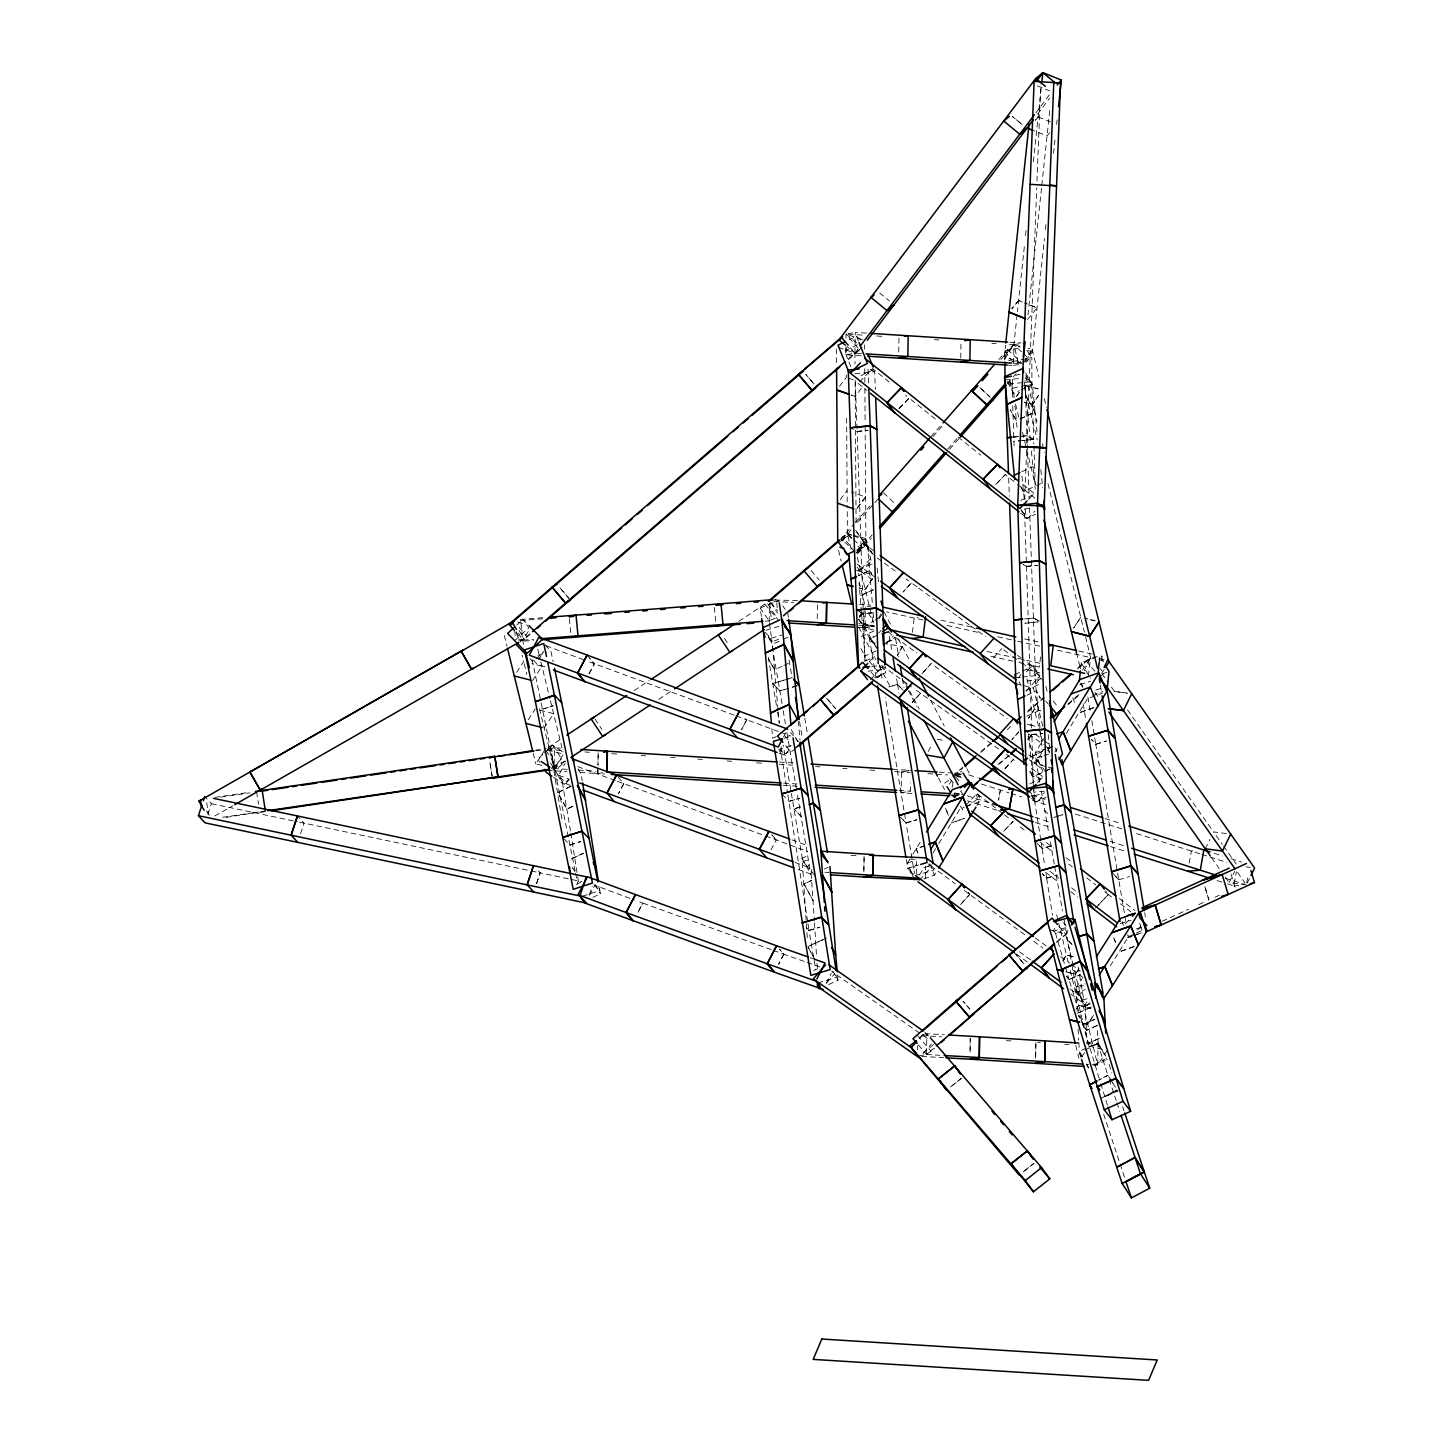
<?xml version="1.0" encoding="UTF-8"?>
<svg xmlns="http://www.w3.org/2000/svg" width="1453" height="1453" viewBox="0 0 1453 1453"><rect width="100%" height="100%" fill="white"/><g stroke="black" fill="none" stroke-linecap="round" stroke-linejoin="round"><path stroke-width="0.75" stroke-dasharray="5 3.75" d="M917.333 1049.938L917.388 1045.797M919.131 1055.841L926.596 1054.515L926.814 1033.755L944.377 1034.772M970.204 1038.423L970.059 1052.953L970.295 1038.423M1035.844 1042.455L1035.608 1059.055L1035.935 1042.473L1040.348 1042.764M580.183 772.451L597.819 773.595L597.928 767.366L597.819 773.595L604.611 774.013M769.218 621.775L769.527 603.104M817.24 618.597L817.476 604.067M861.175 355.803L845.737 354.823L845.864 346.522M846.009 338.222L846.064 334.081L859.577 349.937L848.007 359.944M866.297 333.118L855.272 332.41L854.945 353.17L846.699 360.308M858.505 627.424L865.044 627.841L865.316 611.241M898.735 351.953L898.971 337.423M912.121 793.465L901.114 792.775L901.441 772.033L908.797 770.708L901.423 772.033L910.232 772.578M901.114 792.775L910.341 791.122L910.45 782.822M916.28 874.052L916.48 861.593M925.434 878.611L925.634 866.17M960.742 357.947L960.996 341.346M1006.965 365.03L1013.576 365.448L1013.903 344.706L1017.191 313.757M567.306 769.382L554.083 768.528L554.428 747.786L563.255 748.349M811.264 873.598L811.337 869.439M1087.026 1043.581L1098.05 1044.307L1097.669 1065.049L1094 1065.721L1105.352 1060.581M1036.97 181.08L1040.729 84.801M1024.71 499.723L1026.69 447.851M1026.871 443.31L1036.715 187.837M1080.542 668.961L1081.159 662.786L1095.707 657.482M1099.231 662.132L1099.848 655.957L1103.281 661.787M1024.329 246.774L1017.427 311.541M1025.527 235.586L1026.236 228.866M1033.392 161.719L1041.202 88.161M1027.997 315.029L1041.583 187.437M1041.819 185.203L1049.883 109.375M1025.509 360.435L1032.338 352.153L1044.453 238.528M1045.415 229.574L1046.124 222.854M1053.516 153.455L1054.932 140.033M1056.603 124.359L1057.076 119.927M1023.021 353.206L1029.105 358.873L1022.803 363.777L1004.332 356.33L1005.512 345.269M873.453 629.912L862.846 627.533L865.37 607.082L859.014 581.218M912.411 632.364L914.173 618.052L917.969 617.598M1040.584 656.883L1039.331 667.109L1017.318 662.168M1088.37 675.972L1090.622 657.591L1084.901 634.18M1101.556 660.334L1102.064 656.229L1097.814 655.285M1189.19 863.155L1191.333 851.058L1195.492 850.713M1227.549 883.914L1233.833 885.912L1236.321 871.8M1246.71 882.843L1247.782 876.795M952.133 787.417L953.204 781.369M207.852 814.334L211.357 803.691L204.728 796.516M300.571 833.786L304.077 823.143L297.447 815.968M536.593 883.497L540.116 872.835L537.465 869.966M536.593 883.497L540.135 872.853L581.908 881.68M589.373 894.648L592.188 886.13M1084.21 670.723L1090.622 657.573L1054.551 649.509M1205.282 848.806L1209.859 839.398M1246.347 884.895L1229.147 882.643L1234.65 871.364M1247.255 883.006L1249.998 877.358M783.803 954.185L778.681 964.211L783.875 954.24L779.498 949.154L783.803 954.185L804.889 961.668M826.158 983.445L831.279 973.419M589.101 673.72L594.35 663.749L587.066 655.23M778.19 731.404L746.715 719.78L741.484 729.751L746.715 719.78L743.809 716.365M623.755 783.639L618.506 793.629L623.791 783.676L616.453 775.121M783.476 737.071L787.671 729.097M779.208 753.235L785.51 755.56L790.759 745.589M770.944 849.896L776.193 839.925L771.815 834.803L776.211 839.925M814.97 875.632L807.65 867.096L809.757 863.118M538.718 659.735L542.95 651.761M589.083 673.72L594.368 663.749L589.954 658.627M570.284 785.365L566.089 783.803L558.751 775.248L565.072 763.297M566.089 783.803L568.214 779.825M589.537 895.248L594.822 885.295L634.507 900.025M859.522 617.816L862.446 612.439M879.119 617.234L881.063 613.656M902.295 646.549L897.427 655.503L902.295 646.549L884.641 643.552M928.231 751.419L932.118 744.263M949.427 784.257L951.37 780.679M976.997 805.416L979.122 801.856L976.035 794.246M1126.838 939.346L1108.693 968.425M914.482 880.118L907.562 862.973L911.866 855.908M912.938 854.128L920.766 841.323M919.549 874.942L923.854 867.859L932.354 864.807L923.854 867.859M923.763 878.974L934.388 875.16L937.603 869.857M1055.041 751.982L1057.312 748.277M1066.375 733.402L1087.534 698.584L1102.409 693.263M1042.945 771.797L1035.263 752.763L1043.962 738.524M933.062 852.875L937.657 845.392M938.82 843.521L959.979 808.74L964.247 807.196M1073.331 965.773L1065.612 934.025L1067.937 930.41M1062.942 960.451L1066.466 955.021L1058.728 923.273M528.256 719.798L535.285 708.973M544.185 728.08L553.575 713.641L537.319 709.5M541.933 765.422L535.83 763.86L545.22 749.439L550.832 747.95L554.065 768.528M550.633 763.334L554.083 768.546L563.492 754.089L545.22 749.439M859.504 616.108L861.847 612.494M878.956 618.96L883.642 611.749M1080.741 617.18L1073.694 628.005L1080.741 617.18M1082.431 670.214L1090.64 657.573L1077.763 667.944M1053.116 768.419L1034.845 763.751L1044.217 749.294M1101.883 673.084L1104.226 669.47M519.175 640.973L522.59 640.174L529.673 629.349M516.614 672.358L523.643 661.533L522.081 655.14M532.561 680.622L541.933 666.201L531.78 663.603M842.686 541.006L851.712 528.874M853.474 535.34L865.661 538.445L856.289 552.885L860.902 549.652L856.852 544.893M1004.495 359.127L1013.885 344.706L1023.112 343.035M1023.947 361.979L1032.175 349.356L1028.106 348.32M1018.662 678.042L1021.005 674.428M1042.745 726.209L1033.41 688.086L1040.457 677.28M1062.96 960.487L1066.484 955.075L1074.602 957.109L1066.484 955.075L1068.082 961.632M1076.455 1008.927L1078.798 1005.331L1070.225 970.35M1081.813 1056.803L1086.499 1049.611M1107.113 1050.628L1097.723 1064.995L1086.626 1064.322M1090.495 1003.769L1084.101 1006.003L1076.546 986.878L1082.303 978.396M1084.101 1006.003L1088.715 999.21M1035.789 112.953L1050.446 93.446M1037.515 114.224L1049.52 98.259M839.489 386.371L846.354 377.38L846.318 373.04M856.089 522.608L855.254 396.433L862.119 387.424M840.252 499.56L847.099 490.569M865.607 497.017L856.017 509.622L865.607 497.017L851.222 492.004M841.905 541.006L847.39 533.796L847.208 505.698M857.651 551.068L865.879 540.262L865.134 424.585M1038.15 116.948L1035.426 120.272L1038.15 116.948L1050.465 121.889M1049.793 132.641L1047.068 135.964L1032.702 130.189M1027.525 319.533L1037.079 307.909L1024.765 302.969L1037.079 307.909M1004.332 356.33L1013.885 344.724L1019.988 346.268M854.764 551.468L841.051 538.718L854.055 523.97M855.49 522.335L869.929 505.953M931.064 436.536L941.544 424.621M998.901 359.454L1007.565 349.61L1013.867 344.706L1020.042 347.194M857.488 522.335L873.362 504.318M874.797 502.665L877.685 499.396M932.88 436.717L943.36 424.803M1000.899 359.454L1013.867 344.706L1021.495 351.789M857.724 551.25L872.163 534.867M947.792 448.995L958.272 437.081M857.869 551.65L871.273 538.137M949.608 449.177L958.599 438.969M1007.474 383.465L1016.137 373.621M1026.236 362.142L1029.105 358.873M826.63 982.864L834.821 973.601M919.458 1038.314L923.563 1033.682M923.254 1053.153L931.446 1043.89M1005.04 768.655L1013.322 759.447L1016.918 762.099M869.185 661.878L874.724 655.757M870.274 679.913L882.734 666.146L911.485 686.851M993.561 657.682L1001.88 648.51M1026.399 671.885L1031.939 665.765L1022.894 659.208M1026 691.337L1039.839 676.045L1031.939 665.765M1045.688 771.652L1037.787 761.372L1041.946 756.777M1047.486 750.656L1051.645 746.061M857.361 554.102L865.697 544.948L874.706 551.522M872.309 579.729L859.704 570.502L872.218 556.771M878.538 633.236L881.317 630.184M886.439 643.534L893.395 635.905M912.72 874.997L910.123 871.6L918.459 862.446M919.313 880.264L931.827 866.533L955.293 883.824M1004.986 768.601L1013.34 759.465M1037.424 782.895L1043 776.792L1030.468 767.584M1031.612 798.405L1036.97 802.347L1043.944 794.737M1089.659 1002.788L1086.88 1005.839L1078.98 995.541L1084.556 989.439M1098.377 905.019L1108.33 894.521L1105.642 890.998M1125.294 923.817L1129.562 919.331M1137.663 929.938L1140.514 926.941M1095.526 908.016L1108.348 894.539L1113.543 898.517M954.458 797.897L961.595 790.432M965.519 805.616L976.943 793.665L1002.77 813.517M899.098 408.547L909.124 398.104L905.655 395.307M1005.258 474.622L995.214 485.048L1005.258 474.604L1015.756 482.941M1028.488 499.432L1034.227 493.457L1020.224 482.36M1020.678 513.127L1027.671 518.667L1034.845 511.202M859.577 381.939L872.545 368.572L889.962 382.629M899.044 408.511L909.142 398.104M542.714 754.507L537.737 759.138L539.953 762.534M544.385 752.963L552.685 745.262L563.201 752.2M551.631 768.074L561.603 758.829L565.108 761.136M551.74 768.401L555.228 770.726L565.199 761.463M553.647 777.337L564.145 784.293L569.122 779.662M516.814 625.026L522.971 619.45L525.986 622.502M514.925 640.392L528.783 627.823L522.971 619.45M535.994 658.863L543.694 651.888M918.423 1044.961L926.578 1054.442L933.171 1048.685M926.578 1054.442L934.406 1048.394M877.485 677.861L880.881 674.9L867.332 659.063L864.263 661.224M518.576 639.12L522.626 640.155L530.872 633.054M523.679 644.424L522.626 640.155L530.545 634.089M840.615 539.626L847.39 533.778L851.44 534.831M857.506 552.576L860.902 549.652M962.903 767.13L949.681 778.554L953.731 783.312M981.084 751.437L991 742.883M1027.925 710.989L1043.054 697.93M954.312 775.321L962.576 768.183M980.757 752.472L992.326 742.483M1007.365 729.497L1010.725 726.609M1027.525 712.097L1044.326 697.585M1077.418 668.998L1090.64 657.573M997.902 764.46L1010.779 754.071M1027.997 738.469L1033.029 734.11M1068.118 703.815L1079.688 693.808M999.21 764.078L1009.127 755.506M1027.58 739.577L1034.3 733.765M1067.792 704.85L1081.014 693.426M1056.912 941.399L1068.645 931.827M1056.422 942.561L1068.482 932.208M862.047 347.303L854.963 353.152L855.036 363.958M919.586 1038.06L926.088 1032.847L928.413 1036.043M922.873 1053.189L934.243 1044.053M841.051 538.718L847.39 533.796L851.494 535.231M838.617 542.496L852.184 532.833M856.58 550.215L865.062 544.167L871.854 553.157M857.96 550.85L866.46 544.802L874.742 556.844M858.959 570.648L872.526 560.985M795.663 748.64L791.013 751.891L784.275 743.954M859.577 349.937L854.963 353.152L845.737 354.823M880.881 674.9L876.268 678.133L869.493 670.214M944.686 783.076L951.515 778.299M953.222 777.101L961.777 771.143M1099.521 676.68L1104.153 673.447L1100.103 668.689M966.1 807.123L979.758 797.57L977.451 793.937M515.851 632.237L522.608 640.192L524.152 639.12L518.957 630.093M634.18 690.575L649.146 680.676M738.869 621.303L766.912 602.741L777.264 618.397M658.772 699.311L672.666 690.139M548.199 747.46L561.276 738.796M539.426 708.664L554.12 768.528L565.29 761.136M554.083 768.546L556.753 766.803L546.401 751.147M859.359 616.417L866.424 612.004M858.723 619.069L864.372 626.788L873.199 621.266M874.96 620.159L880.264 616.853M858.65 619.323L870.274 639.284L877.34 634.852M885.876 643.025L894.703 637.504M524.152 639.12L520.228 641.372L533.487 640.41M214.772 815.95L232.807 805.834M1104.28 1096.579L1117.085 1089.786L1112.471 1082.558M1080.832 1057.257L1079.488 1053.007L1083.157 1051.1M1084.991 1050.138L1097.814 1043.417L1105.933 1056.186M1094.254 1064.722L1105.243 1058.965M1100.611 1098.522L1117.121 1089.895M849.097 339.784L856.471 336.188L862.991 342.036M857.452 344.742L844.538 351.045L851.295 367.827M861.048 375.619L873.961 369.298M561.857 818.838L553.212 766.839L564.363 761.445M570.448 830.916L562.529 783.294L568.105 780.588M570.702 786.345L557.698 792.648L566.979 809.067L574.425 805.489L566.997 809.085L557.698 792.648L574.444 784.547M576.187 884.423L581.763 881.753M592.915 897.336L600.361 893.758L599.017 885.149M1015.029 674.519L1020.624 671.922M1022.494 671.05L1033.701 665.837L1040.875 678.86M1026.109 690.411L1041.038 683.455M1026.926 695.152L1036.28 690.774L1033.701 665.837M1026.799 716.256L1039.876 710.19M1042.346 751.437L1029.269 757.522L1042.346 751.51L1036.28 690.774L1040.366 698.257L1036.261 690.811M1029.777 783.821L1042.854 777.773M1031.158 794.827L1035.244 802.238L1046.451 797.061M1020.115 418.991L1035.045 412.107L1032.411 384.718L1024.22 370.188M1021.75 471.735L1032.956 466.595L1035.008 470.227M858.105 549.361L867.459 545.057L871.546 552.485M1023.511 491.586L1020.442 486.119L1023.511 491.604L1034.718 486.428M1036.57 485.574L1042.182 482.995M871.037 564.363L857.96 570.393L858.342 574.625M1020.732 500.431L1035.662 493.548M1021.096 509.458L1026.218 518.576L1035.553 514.271M772.851 650.726L772.288 644.387L781.623 640.083M783.494 639.211L789.106 636.632M777.991 709.772L774.54 669.797L782.023 666.364M783.894 665.474L789.506 662.913M826.503 938.075L807.814 946.684L813.934 957.818M813.843 970.459L817.585 968.733M828.664 984.571L838 980.266L837.618 976.016M1014.14 397.486L1013.74 393.273L1019.352 390.712M1021.205 389.858L1032.411 384.718M1020.097 418.954L1035.045 412.107L1025.818 395.706L1024.401 381.013M861.393 636.686L874.488 630.693M876.195 650.871L864.971 656.029L865.316 660.243M865.334 661.079L874.688 656.774M874.524 677.843L885.749 672.685L885.222 666.382M776.392 736.526L772.651 738.233L771.597 725.61M778.772 749.421L781.841 754.997L791.195 750.711M1134.466 933.934L1126.983 937.367L1131.269 936.15M1136.319 933.08L1141.931 930.501L1139.533 922.528L1141.931 930.501M1162.218 921.256L1176.421 914.772M1178.456 913.846L1188.59 909.233M1198.743 904.601L1204.828 901.823M807.269 937.621L802.092 858.287L807.705 855.726M824.378 869.039L828.119 867.332M822.779 939.8L807.814 946.593L815.95 961.486M1214.962 897.227L1221.047 894.467M1077.381 1013.304L1092.384 1006.566L1077.381 1013.395L1075.965 988.875L1083.448 985.479M1087.098 1043.853L1100.212 1037.914L1087.08 1043.872L1085.1 1005.785L1088.86 1004.077M1082.394 1056.93L1079.361 1051.282L1086.844 1047.885M1088.715 1047.032L1098.087 1042.8L1097.324 1029.505M1069.099 979.613L1080.342 974.582L1069.063 979.485L1066.52 976.216L1069.099 979.613L1100.175 1081.522M1053.025 930.174L1055.568 933.444L1066.829 928.521M761.39 616.49L760.173 608.026L778.935 600.38M775.284 618.197L769.037 620.758L760.173 608.026M768.292 636.45L772.088 641.899L780.424 638.503M1102.773 673.756L1106.932 672.23M1092.62 695.297L1103.009 691.519M966.372 806.433L979.122 801.856M1127.909 937.566L1142.784 932.227M1035.263 752.763L1045.888 748.949M1048.013 748.204L1054.388 745.916M907.562 862.973L916.062 859.94M1076.546 986.878L1085.046 983.881M538.064 655.357L546.619 652.488M575.152 871.019L542.496 709.246L553.193 705.704L542.496 709.246L539.662 706.267M569.957 845.083L580.637 841.559L569.939 845.065L564.254 838.98M582.49 896.247L599.58 890.635L598.291 884.15M1095.762 744.263L1106.496 740.976L1095.762 744.317L1091.439 739.432L1095.762 744.263L1124.622 914.337M1112.998 873.398L1118.756 879.828L1129.49 876.504M1120.354 923.599L1131.088 920.294M1136.137 928.957L1140.423 927.65M1079.96 684.526L1090.694 681.239M1095.78 690.048L1102.209 688.086M1039.749 782.223L1035.462 758.121L1041.91 756.178M1044.053 755.524L1050.501 753.562M1071.805 963.848L1076.673 992.254L1085.282 989.656M1076.673 992.254L1083.775 999.718L1088.079 998.429M765.967 630.239L778.862 626.388M765.222 632.364L770.907 638.321L781.66 635.124M875.977 676.989L869.275 637.558L873.562 636.269M887.111 641.79L895.72 639.229L898.699 656.756M897.554 684.363L888.945 686.942L897.554 684.436L903.239 690.357L897.554 684.363L896.065 675.609M809.03 930.465L819.783 927.25L809.012 930.374L806.179 927.359L809.03 930.465L815.714 969.769M817.93 982.882L837.273 977.088L831.588 971.076M800.421 806.978L793.974 808.903L802.819 861.556L809.902 868.948L796.971 792.085M800.421 806.978L793.974 808.885L783.185 745.098M802.819 861.556L809.267 859.649M906.291 859.449L907.744 868.222L918.496 865.044M914.845 875.632L934.188 869.911L928.521 863.99M784.111 738.233L790.559 736.362M791.231 745.789L780.461 748.931L787.508 792.666M807.632 921.474L788.906 801.366L799.659 798.278L788.906 801.366L781.787 793.828M1133.413 935.532L1141.967 933.062M1028.179 790.16L1033.828 795.935L1044.598 792.884M1046.632 878.121L1057.421 875.069L1046.632 878.03L1042.4 873.762L1046.632 878.121L1052.535 915.408M1065.739 927.704L1054.969 930.755L1054.279 926.36M226.159 817.421L265.372 811.01M771.271 600.616L776.411 599.381L777.409 609.751M1004.895 359.872L1004.858 351.008L1019.988 347.739M1012.378 361.67L1031.812 357.474L1031.939 384.064L1012.505 388.26L1004.986 377.58M1015.792 375.255L1020.115 374.329M1078.798 1005.331L1090.985 1008.4L1078.78 1005.276L1088.86 1046.033L1098.05 1044.307M847.916 333.736L855.272 332.41M1013.576 365.448L1022.767 363.795M775.067 600.035L798.351 600.616M867.223 606.755L870.892 606.101M865.044 627.841L874.252 626.17L860.049 622.556M548.925 748.767L554.428 747.786M597.819 773.595L607.009 771.924M957.981 774.667L961.668 773.995M953.985 796.081L961.359 794.755M923.073 1034.427L926.814 1033.755M535.14 750.275L546.346 748.604M536.302 750.747L540.788 750.093M215.044 797.334L248.699 792.394M220.711 797.17L249.898 792.884M222.727 817.276L258.634 812.009M259.833 812.499L264.301 811.827M862.846 627.533L874.27 626.17L858.814 623.555M1092.529 657.355L1102.064 656.229M854.982 373.748L874.688 371.696L875.36 389.458M857.161 431.487L868.113 430.36L857.161 431.45L852.13 428.689M1011.597 437.299L1026.944 435.737L1033.664 439.387L1033.828 443.873M1018.317 440.931L1033.664 439.387M1028.833 508.477L1024.438 508.931L1026.526 566.452L1037.478 565.326L1026.526 566.325L1023.166 564.527L1026.526 566.452M871.727 666.437L878.302 665.765L885.022 669.433L865.298 671.431M1018.39 378.615L1005.24 379.959L1011.96 383.683L1022.93 382.575M1025.11 382.357L1031.684 381.685L1033.664 439.424L1022.694 440.531M1013.794 437.026L1026.944 435.7L1033.664 439.424M1014.103 445.889L1013.94 441.385L1020.515 440.749M1015.756 677.697L1020.133 677.261M1022.331 677.044L1035.462 675.718L1042.182 679.405M1026.853 680.948L1040.003 679.641M1031.884 734.655L1042.836 733.602L1031.866 734.546L1026.835 731.931M1044.435 791.213L1033.483 792.212L1031.866 734.546M956.365 775.139L960.524 774.794M952.787 795.3L963.212 794.428L959.125 789.669M1233.833 885.912L1240.099 885.386M542.768 617.707L520.61 619.432L522.59 640.174L533.669 639.302M520.428 620.558L542.587 618.815M765.113 621.158L769.545 620.812M921.874 1035.662L941.653 1036.788M926.596 1054.515L939.782 1055.278M921.674 1056.422L943.633 1057.675M939.274 772.161L952.496 772.978M954.694 773.123L963.521 773.668M927.849 773.686L947.683 774.921M954.385 793.865L960.996 794.282M1006.457 1040.657L1010.979 1040.929M1009.871 342.2L1020.896 342.908M848.28 334.208L863.7 335.189M876.922 336.024L883.551 336.442M934.424 339.675L938.856 339.948M991.854 343.308L996.268 343.58M1009.49 344.415L1013.903 344.706L1019.134 366.047M861.556 353.588L854.945 353.17L849.551 346.813M1013.958 363.232L1020.569 363.65M859.341 604.466L870.22 605.156M773.904 601.306L793.52 602.541M859.014 625.208L874.252 626.17M779.371 762.062L792.957 762.934M892.542 769.236L910.65 770.381M611.731 753.707L618.524 754.125M641.154 755.56L645.695 755.851M670.578 757.431L675.118 757.703M697.749 759.138L702.271 759.429M727.172 761.009L731.694 761.299M756.595 762.861L763.37 763.297M779.226 764.296L792.793 765.168M815.442 766.585L819.964 766.875M842.595 768.31L847.117 768.601M869.748 770.036L876.54 770.453M894.648 771.597L901.441 772.033M783.567 783.094L797.152 783.966M898.989 790.414L910.304 791.122M783.421 785.328L796.989 786.2M909.959 859.104L914.318 859.395M547.454 749.585L562.892 750.583M584.941 752L589.355 752.273M578.348 770.09L595.984 771.216M547.109 770.326L566.961 771.597M851.004 855.381L857.579 855.817M824.832 872.218L829.209 872.49M1064.631 1044.362L1069.045 1044.653M1099.213 658.681L1107.804 659.789M1114.524 691.483L1127.401 693.135L1114.524 691.465L1109.493 684.345M1226.405 833.55L1213.527 831.879L1222.318 844.356M1245.984 866.842L1250.288 867.405M937.239 739.268L943.869 740.394M956.492 775.684L960.905 776.429M954.367 792.92L960.996 794.064M211.357 803.691L297.447 821.744M299.663 822.216L529.092 870.51M531.289 870.983L540.116 872.835M940.999 620.159L974.019 627.551M1024.637 638.902L1042.255 642.844M1078.725 651.017L1095.689 654.813M922.982 620.013L886.584 611.858M947.193 625.444L980.194 632.854M997.811 636.795L1015.429 640.737M1017.627 641.245L1039.64 646.167M986.914 651.453L1015.538 657.864M1017.736 658.354L1024.329 659.844M1026.544 660.334L1039.749 663.294M990.892 656.247L1015.102 661.678M1088.86 1046.033L1105.097 1050.101M1093.655 1063.959L1097.723 1064.995L1073.858 967.88M1008.564 360.162L1020.751 363.25M1026.563 669.542L1040.766 673.157M1015.138 683.437L1033.41 688.086M1035.135 726.264L1027.017 724.193L1035.154 726.282M856.38 570.448L872.635 574.589M1098.759 659.644L1104.861 661.206M517.795 622.102L525.913 624.172M1049.338 929.829L1065.612 934.025M1214.308 853.347L1222.681 856.017M1231.054 858.687L1241.534 862.029M1199.688 853.728L1133.394 832.551M1201.794 854.4L1226.913 862.41M1225.424 878.193L1244.258 884.205M1217.087 880.572L1225.46 883.242M968.879 774.939L977.251 777.627M1032.175 795.191L1047.195 799.985M1105.134 818.493L1120.154 823.288M956.365 775.993L962.649 778.009M981.501 784.039L1008.927 792.811M1011.07 793.501L1021.804 796.916M1032.538 800.349L1045.415 804.453M1075.456 814.061L1122.66 829.136M967.407 795.772L992.544 803.818M1035.063 817.403L1050.083 822.198M1110.165 841.396L1125.185 846.191M950.716 795.481L954.893 796.807M967.462 800.839L996.794 810.229M1035.426 822.561L1050.446 827.356M1110.528 846.554L1125.548 851.349M862.501 339.82L846.064 334.099L857.252 343.344M838.508 347.412L854.963 353.133L857.706 349.537L854.963 353.152L846.972 346.541M848.407 378.089L854.582 380.25M855.254 396.433L851.149 394.998L855.254 396.433L855.145 381.285M853.547 535.957L865.879 540.262M810.265 957.745L814.479 959.234M806.996 962.413L819.655 966.917M771.234 949.663L642.771 903.058L637.576 913.065L642.862 903.13L636.596 900.806M773.341 950.425L783.875 954.24M734.037 715.112L588.065 661.406M736.144 715.893L746.733 719.78M791.939 839.888L806.615 845.283M577.676 766.639L615.418 780.588M617.507 781.351L763.479 835.221M765.604 836.002L807.65 851.512M558.751 775.248L569.231 779.117M795.063 862.464L807.65 867.096M798.206 869.457L812.881 874.851M780.297 732.185L790.777 736.053M546.11 645.786L585.977 660.625M545.002 666.836L536.611 663.712L532.234 658.609M1037.406 85.89L1049.72 90.831M1028.234 350.5L1032.338 352.153M859.867 611.895L863.227 613.729L874.179 612.621L863.227 613.729L856.507 610.024M874.688 371.696L867.968 368.027L868.567 383.574M1024.964 377.962L1031.684 381.685M836.674 974.89L921.711 1034.554M923.563 1035.862L927.268 1038.441M998.756 749.076L913.265 688.141M1006.039 754.252L1011.506 758.139M1035.371 734.274L1042.6 739.504M1044.398 740.83L1049.829 744.753M1028.815 734.074L1043.272 744.554M1045.088 745.861L1050.501 749.784M934.806 666.146L978.196 697.494M979.994 698.802L990.855 706.63M992.653 707.938L1007.111 718.381M1028.742 754.815L1037.787 761.372M1029.432 759.865L1042.073 769.018M1017.481 655.285L1021.096 657.9M916.825 586.794L911.394 582.853L903.076 592.025L911.431 582.889L906.036 578.948M918.623 588.102L924.054 592.043M925.87 593.351L936.731 601.233M938.529 602.541L956.619 615.672M958.435 616.998L969.296 624.863M971.113 626.189L976.525 630.13M978.341 631.437L985.588 636.686M1003.678 649.818L1010.907 655.067M1012.723 656.375L1019.952 661.624M1021.768 662.931L1039.839 676.045M877.212 557.879L882.607 561.821M884.423 563.146L895.23 571.047M857.197 564.164L875.215 577.331M895.193 637.231L900.606 641.173M902.404 642.498L916.807 653.015M875.196 643.497L871.582 640.882L878.175 649.455M1035.19 937.875L1046.196 945.921M1024.656 934.624L964.32 890.471M1033.81 941.326L1042.963 948.028M1019.497 951.842L1030.504 959.87M1016.283 953.949L1027.271 961.977M1029.45 771.325L1041.983 780.533M1060.69 956.546L1069.644 963.139M1071.442 964.465L1080.396 971.058M1072.187 969.478L1082.921 977.415M1070.026 988.93L1078.98 995.541M910.123 871.6L913.737 874.27M1070.77 993.961L1086.88 1005.839M1119.319 898.535L1134.938 910.504M1120.481 903.82L1130.906 911.812M1127.074 934.769L1130.561 937.421M1046.287 842.522L1053.479 848.043M1066.066 857.688L1071.46 861.829M1004.495 814.842L1011.379 820.146M1020.242 826.92L1025.636 831.062M1040.021 842.104L1052.608 851.767M1068.79 864.172L1072.387 866.932M1086.771 877.975L1095.762 884.877M1104.752 891.779L1108.348 894.539M1050.01 871.291L1059.001 878.193M1071.587 887.837L1076.982 891.979M1045.561 872.254L1058.147 881.917M1070.734 891.579L1077.926 897.082M1017.5 484.321L1035.008 498.197M910.886 399.502L935.351 418.973M958.072 437.062L980.793 455.134M858.124 383.429L866.842 390.457M879.683 292.907L889.29 300.844M1007.565 349.61L1021.277 362.36M883.46 492.858L895.647 504.191M851.948 538.046L847.39 533.796L842.776 537.029L852.221 548.126M853.474 539.463L862.61 547.963M1036.461 842.704L1042.11 848.389L1044.689 865.316M529.909 658.609L532.906 661.66M1039.295 845.628L1042.128 848.516L1052.898 845.464L1042.11 848.389L1033.828 795.935M1035.462 758.121L1042.546 765.44M903.203 819.982L906.036 822.943L914.482 873.435M907.744 868.222L913.428 874.143M900.37 817.004L906.036 822.943L916.789 819.783L906.036 822.943L885.295 697.531M888.618 631.783L895.72 639.229M869.275 637.558L874.942 643.516M795.572 738.742L798.405 741.775M545.184 644.969L550.887 651.053L553.139 661.841M593.896 884.55L599.58 890.635M1115.868 876.595L1118.756 879.81M917.515 1035.499L931.101 1051.282M790.595 732.494L793.52 735.908M779.662 748.749L785.51 755.56M1013.631 951.824L1024.456 964.501L1016.392 954.93M1086.027 660.806L1095.471 671.922M1053.08 701.036L1058.474 707.393M1045.76 701.109L1048.448 704.269M851.44 538.536L847.39 533.778L851.095 548.889M811.174 570.575L819.274 580.11M955.656 776.901L959.706 781.66M770.907 602.595L777.646 610.532M764.914 604.248L778.427 620.122M784.874 735.926L790.269 742.283M519.157 627.405L527.239 636.941M1063.469 922.782L1066.157 925.961M1058.801 926.051L1065.521 934.007M924.925 1032.139L927.559 1035.535M865.697 544.948L872.29 553.52M857.07 567.07L859.704 570.502M1031.703 795.463L1036.97 802.347M1021.187 510.112L1027.671 518.667M855.581 530.418L866.46 544.802M870.274 639.284L877.049 648.547M977.306 794.119L979.758 797.57M951.642 793.992L954.094 797.443M960.215 806.052L962.667 809.503L960.36 805.87M1101.937 673.629L1108.239 682.547M1127.546 709.936L1212.22 830.044M1223.571 846.136L1236.14 863.954M1237.556 872.418L1245.094 883.097M1094.944 692.318L1098.722 697.676M1211.566 857.706L1219.103 868.404M1225.388 877.303L1229.147 882.643M1026.799 350.373L1031.812 357.474M1025.691 375.165L1031.939 384.064M1004.858 351.008L1011.125 359.89M782.731 605.828L785.256 609.461M856.78 532.125L865.062 544.167M770.708 602.741L777.609 613.166M724.429 638.394L729.025 645.35M595.004 719.017L601.905 729.442M552.685 745.262L561.603 758.829M555.228 770.726L564.145 784.293M1111.309 1080.741L1107.84 1075.311L1097.814 1043.417M1110.165 1078.943L1114.796 1086.245M1079.488 1053.007L1081.813 1056.658M1086.444 1063.959L1088.751 1067.61M1081.159 662.786L1090.331 678.297M1080.469 683.237L1082.757 687.124M864.372 626.788L874.942 644.914M518.43 632.963L522.571 640.192M206.707 810.956L209.813 816.386M578.003 768.8L581.109 774.267L582.235 780.733M553.212 766.839L562.529 783.294M1007.601 382.375L1013.74 393.273M595.185 884.605L600.361 893.758M832.896 970.985L838 980.266M1019.116 681.966L1021.168 685.689M768.201 636.959L772.288 644.387M774.54 669.779L768.419 658.627L774.54 669.797L773.032 652.851M802.092 858.287L811.283 875.015L814.352 920.784M881.662 665.238L885.749 672.685M860.884 648.565L864.971 656.029L859.086 583.089M791.34 729.642L799.513 744.554M1075.965 988.875L1085.1 1005.785M1098.087 1042.8L1107.222 1059.727M1086.463 1064.468L1088.497 1068.227M884.023 612.004L891.125 625.426M898.226 638.866L909.632 660.443M930.646 700.183L944.287 725.991M966.881 768.728L970.931 776.411M868.404 612.839L873.471 622.429M905.637 683.273L919.277 709.082M901.95 678.551L907.199 688.486M908.252 690.466L916.643 706.358M858.65 627.024L875.887 659.644M879.047 665.619L890.598 687.469M938.456 778.009L944.541 789.506M1081.359 683.364L1082.903 687.178M1072.695 697.731L1075.783 705.341M1055.15 747.823L1056.694 751.619M1047.795 748.041L1050.119 753.744M1115.504 942.307L1113.198 936.604L1115.504 942.27M953.822 793.501L955.366 797.316M929.775 863.736L934.388 875.16M856.471 336.188L859.014 342.472M1122.66 1106.659L1124.059 1110.873M1109.238 1079.525L1116.195 1100.611M1116.885 1102.718L1119.682 1111.164M1103.681 1114.233L1125.258 1179.6M1109.093 1064.377L1111.763 1072.877M1107.422 1105.115L1100.847 1083.702M1122.188 921.42L1123.387 925.398M1231.054 874.088L1235.232 888.055M1055.568 933.444L1069.063 979.485M1075.747 1045.397L1078.925 1058.256M1032.175 349.356L1038.968 377.072M1044.271 398.631L1046.414 407.385M1025.927 376.563L1037.024 421.806M1042.4 443.692L1044.544 452.446M1024.365 387.406L1037.26 439.932M1047.994 483.704L1084.374 632.055M1009.744 380.45L1013.922 397.523M1015.52 404.025L1018.753 417.156M1022.512 432.467L1035.39 484.993M1076.564 652.887L1080.215 667.762M1047.94 747.332L1050.01 755.778M1038.514 726.1L1026.072 675.391M1039.022 728.207L1042.655 742.955M1028.106 736.344L1034.845 763.751M865.661 538.445L872.018 564.327M857.343 557.189L873.743 624.027M838.526 550.378L841.178 561.167M537.755 649.164L540.371 659.807M540.897 661.932L549.87 698.548M550.396 700.691L562.983 751.964M516.342 631.728L518.43 640.246M524.188 663.694L526.821 674.483M504.354 635.506L506.952 646.149M533.215 753.217L535.83 763.86M1045.906 686.379L1047.994 694.861M1056.676 914.809L1058.22 921.148M532.125 659.68L540.698 700.673M541.152 702.816L542.514 709.3M575.588 873.18L577.749 883.987M1041.292 790.977L1048.757 833.005M1050.319 841.923L1054.279 864.19M1054.678 866.424L1062.561 910.995M1064.141 919.894L1071.424 961.668M1078.144 966.953L1083.775 999.718M1144.673 912.72L1145.4 917.025M1124.985 916.498L1126.456 925.125M902.422 678.678L903.911 687.432M889.363 636.16L891.597 649.309M879.719 664.729L882.334 680.058M804.78 718.127L807.378 733.529M789.106 660.171L791.722 675.5M799.55 721.741L802.147 737.143M770.907 638.321L782.822 708.465M783.185 710.662L785.419 723.866M786.908 732.675L796.589 789.869M768.274 657.174L777.21 709.881M777.591 712.097L779.444 723.085M1100.357 685.071L1101.792 693.68M1087.897 696.986L1090.404 712.043M1091.839 720.652L1094.345 735.708M1094.69 737.852L1095.762 744.317M1083.175 703.888L1086.045 721.106M897.554 684.436L899.044 693.39M787.853 794.864L788.906 801.42M570.793 833.114L577.041 872.454M807.977 923.69L809.012 930.374M577.731 876.831L579.075 885.44M256.618 791.903L258.543 804.254M206.707 802.764L208.306 813.062M1045.978 873.798L1046.632 878.03M787.798 613.093L788.398 617.325M769.345 622.865L772.088 641.899M1037.042 432.05L1035.045 412.107L1025.818 395.761L1030.504 442.221M1040.838 469.7L1042.636 487.481M1031.394 451.084L1035.208 489.062M1017.046 427.364L1014.957 405.914M1021.949 476.094L1024.419 500.595M1025.328 509.585L1026.218 518.576M1048.176 734.546L1049.756 750.275M1028.597 734.255L1033.464 783.203M769.763 603.086L771.361 619.668M714.367 607.463L715.748 621.957M569.394 618.815L570.793 633.326M514.762 631.437L515.161 635.579M1033.664 785.31L1035.244 802.238M877.212 568.141L878.72 585.069M867.459 545.057L872.381 603.921M817.004 963.375L817.385 967.625M778.19 711.988L779.153 723.104M798.423 721.16L800.004 740.104M781.133 746.588L781.841 754.997M873.071 612.839L873.616 619.523M814.497 923.036L816.568 956.619M1078.09 1029.142L1078.725 1040.221M1078.852 1042.437L1079.361 1051.282M855.236 380.414L857.07 429.271M1033.9 446.125L1035.281 484.394M1027.18 442.493L1025.037 380.177M1027.271 444.727L1029.214 498.742M1029.541 507.751L1035.462 675.718M1008.673 478.255L1009.326 496.254M864.898 660.334L857.161 431.45M1011.96 383.683L1012.414 397.014M1012.723 405.896L1013.94 441.421M1026.526 566.325L1031.666 727.917M864.589 344.87L864.626 349.192M864.753 368.681L864.862 383.828M846.155 347.085L846.209 355.731M836.474 348.847L836.565 364.013M864.88 388.351L865.116 422.314M846.627 418.119L847.19 503.519M1012.45 379.396L1012.505 388.26M598.164 752.836L597.964 765.295L598.182 752.836M864.081 856.235L863.827 872.835L864.135 856.235M1000.354 790.069L998.574 800.149L1000.354 790.069M1078.907 968.806L1075.402 974.236L1065.231 971.603L1075.383 974.164L1078.889 968.751M872.309 578.712L865.28 589.537L859.195 587.993L865.28 589.537L872.309 578.712M1034.373 709.227L1028.506 718.272L1034.373 709.264L1040.457 710.789L1034.373 709.264M1019.152 392.437L1015.629 397.85L1019.152 392.437M1038.604 395.289L1032.738 404.297L1024.619 402.245L1032.738 404.297L1038.604 395.289M1093.546 1015.338L1087.698 1024.365L1081.595 1022.803L1087.679 1024.292L1093.546 1015.32M1018.607 300.499L1011.797 308.781L1018.607 300.48L1022.712 302.133L1018.607 300.499M920.439 693.299L912.157 702.507L920.457 693.335M931.191 663.531L921.511 674.246L931.21 663.549M1018.807 731.894L1011.887 739.541L1018.807 731.894M969.696 894.412L959.997 905.128L969.732 894.449L967.135 891.052L969.696 894.412M1013.05 821.399L1003.079 831.897L1013.104 821.472M961.214 1078.38L949.844 1087.516L961.232 1078.417M1033.864 1163.381L1022.458 1172.462L1033.882 1163.399M1107.84 1075.311L1098.686 1080.16L1107.858 1075.311M583.325 853.22L570.303 859.468L583.325 853.22M1042.219 772.578L1032.865 776.919L1029.796 771.325L1032.865 776.846L1042.219 772.542M1049.684 769.109L1044.071 771.706L1049.684 769.073M869.711 570.448L858.505 575.624L869.729 570.466L871.764 574.189L869.711 570.448M873.307 589.773L860.23 595.803L873.307 589.791M811.428 880.518L803.945 883.914L813.117 900.642L803.945 883.914L811.446 880.482M1094.817 1019.279L1081.704 1025.219L1094.835 1019.261M1097.76 1025.2L1086.517 1030.304L1078.398 1015.266L1086.499 1030.322L1097.741 1025.255M1117.92 1090.84L1104.825 1096.761L1117.938 1090.84M964.247 818.366L951.479 822.943L964.229 818.366M1134.248 946.484L1119.373 951.824L1134.212 946.521M1093.746 707.629L1078.871 712.951L1093.728 707.629M924.671 845.773L916.171 848.806L918.459 854.527L916.171 848.806L924.653 845.773M1062.615 814.752L1054.024 817.367L1062.597 814.715M792.085 677.697L772.742 683.473L779.843 690.92L788.434 688.359L779.843 690.865L772.742 683.491L792.103 677.752M797.043 685.78L790.595 687.705L797.043 685.762M1033.519 618.034L1024.746 618.924L1033.519 618.015L1040.221 621.666L1033.519 618.015M1038.041 621.902L1024.892 623.228L1038.041 621.92M1038.06 388.841L1023.838 385.227L1038.06 388.841M1094.963 620.812L1084.792 618.215L1094.963 620.812M1022.04 124.449L1012.414 116.531L1022.04 124.449M990.002 397.014L979.34 387.116L990.002 397.014M1047.631 813.626L1044.798 810.72L1047.631 813.626M1071.933 944.287L1067.701 939.946L1071.933 944.305M801.075 816.277L793.974 808.885L801.057 816.277M969.823 1009.09L963.03 1001.208L969.841 1009.072M835.62 708.683L826.139 697.603L835.62 708.701M813.916 383.937L805.816 374.42L813.934 383.937M568.904 598.291L559.441 587.194L568.904 598.291M1016.374 420.68L1010.216 409.764L1016.374 420.716M574.643 871.346L572.573 867.677L574.643 871.328M948.409 815.333L945.322 807.723L948.409 815.315M1208.878 899.97L1204.7 886.003L1208.896 899.97M492.095 776.247L489.824 761.826L492.095 776.247"/><path stroke-width="1.5" d="M945.83 1057.802L969.986 1059.183L979.322 1057.53L979.54 1036.77L948.773 1035.026M1084.101 1066.411L969.986 1059.183L979.231 1057.53L979.54 1036.77L1078.199 1043M781.296 782.967L607.027 771.924L607.354 751.183L580.891 749.476M817.131 624.808L826.339 623.155L826.666 602.414L822.997 603.068M826.339 623.155L826.666 602.414M607.009 771.924L607.354 751.183L777.101 761.935M1074.003 923.073L1053.207 790.45L1044.162 506.915L1060.527 83.003L1034.1 81.314L1017.736 505.226L1026.762 788.725L1047.922 923.581L1104.28 1109.801L1111.963 1119.736L1130.67 1111.291L1074.966 927.323M1053.806 81.749L1037.442 505.644L1044.162 506.897L1037.442 503.21L1017.736 505.226L1037.442 505.644M1079.307 681.294L1080.342 671.014M1097.996 674.483L1099.231 662.132M1029.069 124.123L1005.748 343.071M1041.91 81.513L1042.854 72.65L1061.308 80.06L1058.492 106.65M1023.493 357.129L1025.164 341.637M925.597 616.708L923.091 637.14L911.649 638.485L896.81 635.143M979.34 778.281L1012.868 789.015L1009.308 809.176L1000.972 809.884L1009.308 809.176L1032.92 816.713M1128.745 826.03L1203.847 850.005L1200.305 870.165L1187.773 871.219L1134.121 854.092M1025.745 793.138L1012.868 789.015L1009.308 809.176L992.544 803.818M198.425 815.696L579.91 895.974L586.54 903.167L205.036 822.852L198.425 815.696L201.931 805.035M203.329 800.785L204.728 796.516M297.756 842.322L291.127 835.148L297.447 815.968L586.267 876.813L579.91 895.974M291.127 835.148L297.447 815.968L213.555 798.369M527.148 884.841L533.487 865.661L527.148 884.823L533.778 892.015M1104.135 667.308L1107.804 659.789L1254.575 867.968L1250.924 875.487M1123.46 710.608L1108.421 708.664L1123.46 710.608L1131.705 693.699M1230.709 834.113L1222.463 851.04L1205.282 848.806M823.088 989.475L774.576 972.239L767.293 963.811L776.52 945.758L808.159 957M816.84 979.031L825.032 962.976L814.479 959.234M626.025 912.52L635.524 894.576L587.502 876.758L577.985 894.685L626.025 912.52L633.345 921.057L626.116 912.575L635.47 894.576L776.574 945.758L767.22 963.757L774.522 972.239L585.323 903.221L580.928 898.099M777.119 752.454L737.252 737.724L729.951 729.206L739.395 711.244L787.671 729.097M606.991 793.084L616.453 775.139L606.954 793.066L614.292 801.602M729.951 729.206L739.432 711.262L538.827 637.268L529.31 655.194L778.209 747.042L782.422 739.068M759.41 849.351L768.873 831.388L759.429 849.351L766.748 857.888L794.01 867.913M952.696 741.884L943.941 758.012L926.287 754.997M973.728 788.543L971.421 782.822L930.992 849.042M975.926 807.178L942.979 861.011L935.296 841.977L928.921 844.247L935.296 841.977L942.979 861.011L938.692 868.077M1054.151 721.796L1079.815 679.568L1096.833 673.466M1059.001 757.34L1062.07 764.95L1106.659 691.737L1098.958 672.721L1058.747 738.796M926.524 831.97L952.278 789.706L971.421 782.822M1096.343 956.728L1111.69 932.735L1130.834 925.942L1139.315 911.685L1147.035 930.701L1138.498 944.959L1130.779 925.942L1111.654 932.808L1120.19 918.55L1135.065 913.211M1071.46 924.962L1074.966 919.531L1070.897 918.478M1105.406 667.654L1108.911 662.241L1046.941 409.564M1058.983 759.392L1062.488 753.962L1049.538 701.2M511.383 624.681L513.726 621.067L621.757 527.857M1099.14 975.054L1130.834 925.942L1138.462 945.013L1112.489 985.624L1104.861 966.554L1098.522 968.806M1103.263 999.264L1112.471 985.679L1104.898 966.554L1098.486 968.824M1054.043 81.895L1042.836 72.65L1035.771 78.462L838.962 339.929L845.374 345.215M1036.171 81.513L1042.836 72.65L1036.043 80.932M860.303 346.05L1034.445 114.733M867.387 340.22L1033.501 119.546M1057.221 85.037L1061.308 80.06M878.629 496.072L929.557 438.225M943.033 422.914L994.578 364.376M920.911 450.321L923.89 446.925M973.328 390.784L977.815 385.681L971.494 390.603L986.732 404.769L993.053 399.847M982.137 380.777L987.913 374.22M879.374 526.676L944.795 452.392M959.761 435.391L1005.494 383.447M879.937 528.311L946.611 452.591M960.106 437.28L1006.039 385.099M825.576 964.937L813.28 978.85L911.267 1047.595L919.168 1057.802L821.181 989.057L817.222 983.953M911.267 1047.595L916.734 1041.42M867.804 663.403L860.866 671.05L991.509 764.405L999.537 774.794L906.654 708.646L898.59 698.239L912.411 682.91L1005.294 749.058L1007.964 752.527L1005.422 749.149L991.473 764.369L999.41 774.703L1029.814 797.079M1005.294 749.058L991.509 764.405L1029.051 792.03L1036.025 784.42M1016.955 684.799L897.536 598.164L889.654 587.902L903.512 572.591L1015.665 653.977M898.59 698.239L912.448 682.946L878.32 658.354M993.979 638.23L980.139 653.559L988.022 663.821M1053.97 954.149L1041.492 967.916L1049.284 978.105L1063.596 988.676M881.317 586.304L897.536 598.164L889.617 587.866L903.512 572.591L880.1 555.482M882.697 628.659L885.495 625.607L1020.896 723.794M1053.934 954.094L1041.383 967.807L1049.266 978.069L1030.94 964.665M1115.85 895.883L1100.212 883.914L1085.99 898.898L1094.109 909.505L1116.667 926.796M1132.396 916.334L1135.247 913.338M1080.451 868.731L1100.23 883.914L1085.972 898.88L1117.23 922.837M964.465 787.435L968.751 782.949L1035.499 834.24M998.829 836.401L990.619 825.704L1004.913 810.756L990.674 825.758L1039.222 863.009M1018.916 511.728L990.928 489.534L983.136 479.254L997.485 464.342L1018.462 480.979M860.503 362.796L850.405 373.203L983.136 479.254L997.466 464.324L864.826 358.328M1027.053 500.922L1019.897 508.387L983.136 479.254M513.744 627.823L507.587 633.417L527.112 653.287L542.514 639.32L528.983 625.571M922.437 1031.176L996.976 966.245M936.458 1045.797L1054.696 944.032M940.981 1042.636L944.268 1039.767M949.209 1035.444L973.91 1013.831L969.314 1017.046L955.783 1001.208L1052.081 918.096L1057.457 924.471M782.913 742.356L777.518 736.017L858.832 666.455M872.872 681.094L796.135 747.478M872.381 682.292L799.077 745.698M514.507 630.656L509.113 624.3L841.45 337.296L848.207 345.233M842.74 336.933L798.496 374.474L812.009 390.348L839.743 367.082M532.524 631.637L845.047 361.743M1001.971 961.922L1006.965 957.581M969.314 1017.046L1027.162 967.662L1022.476 970.949L1009.036 955.039L1048.14 922.201M625.19 524.914L632.019 518.993M637.159 514.562L642.299 510.13M647.42 505.698L727.844 436.245M732.966 431.813L738.106 427.382M743.246 422.95L748.368 418.518M751.8 415.558L803.128 371.241M537.174 628.386L540.48 625.535M545.438 621.266L816.622 387.097M768.31 601.324L839.38 539.935M769.545 601.015L838.926 541.097M783.494 615.745L849.515 558.733M789.814 611.041L793.211 608.117M798.278 603.74L847.353 561.348M792.412 723.921L799.241 718.054M802.655 715.112L807.777 710.699M812.881 706.285L818.003 701.872M964.556 765.713L976.125 755.723M999.373 735.636L992.653 741.448L997.285 738.215M1016.174 721.142L1021.205 716.783M1049.665 692.209L1071.152 673.665M965.882 765.331L974.146 758.194M1052.644 690.411L1059.255 684.69M1062.561 681.838L1070.807 674.701M971.439 787.29L992.944 768.728M1011.197 752.963L1016.246 748.622M1053.189 716.692L1064.813 706.667M974.418 785.474L977.724 782.622M981.029 779.771L992.599 769.781M1010.779 754.071L1015.829 749.73M1052.789 717.818L1061.18 710.553L1056.549 713.804L1049.811 705.867M1022.476 970.949L1053.479 944.359M871.001 297.411L873.834 295.086L871.001 297.411L887.02 310.633L894.085 304.803L887.02 310.633M1009.399 116.385L1003.751 121.035L1019.77 134.239L1026.835 128.409L1019.77 134.239M916.334 1040.657L909.832 1045.869L1025.291 1180.544L1033.446 1191.805L1049.774 1178.855L1041.601 1167.594L930.374 1037.787M1033.446 1191.805L1011.034 1163.799L1027.344 1150.849L1033.174 1158.895M1011.034 1163.799L1027.344 1150.849L1033.174 1158.876M1025.291 1180.544L1041.601 1167.594M892.36 511.946L898.699 507.024L892.378 511.928L878.665 499.178M878.72 496.545L881.88 494.074M509.113 624.3L513.763 621.049M824.832 695.987L820.182 699.238L833.677 715.13L838.327 711.861L833.713 715.094L820.182 699.256L862.719 662.296L868.149 668.634M808.467 567.415L803.854 570.648L817.349 586.522L821.98 583.271L817.349 586.522M960.179 788.016L968.733 782.059L962.921 772.96M1013.631 951.824L1009.018 955.039L1022.549 970.876M462.835 650.199L461.255 651.271L471.626 669.361L473.188 668.307L260.269 790.16L249.916 772.052L462.835 650.199L198.916 801.184L204.092 810.229M198.916 801.184L200.514 800.094L201.477 806.306M251.496 770.98L249.916 772.052L260.269 790.16L261.849 789.088L234.768 804.708M260.25 790.16L261.849 789.088M516.36 629.349L512.219 622.102L513.781 621.049L461.255 651.271L471.607 669.379L473.188 668.307M570.902 757.431L605.356 734.673L602.686 736.417L591.189 719.035L626.715 695.533M651.017 679.441L735.127 623.791M602.686 736.417L650.217 704.977M674.519 688.904L764.26 629.53M566.888 735.091L593.859 717.273L591.189 719.035M720.979 633.181L718.309 634.925L729.824 652.306L732.475 650.563M882.625 631.546L887.928 628.241L882.643 619.178M471.626 669.361L518.667 642.444M1124.749 1112.98L1149.723 1188.209L1131.433 1197.926L1122.188 1183.505L1140.46 1173.77L1121.062 1115.377M1125.966 1181.707L1144.256 1172.008L1134.993 1157.532L1116.703 1167.231L1122.188 1183.505M845.41 341.6L838.018 345.196L848.988 372.477L867.441 363.45L859.014 342.472M1024.056 764.369L1017.59 699.474L1025.055 696.005M1027.398 758.393L1023.675 760.119L1027.398 758.412M1014.285 475.185L1019.879 472.606M854.364 551.087L848.752 553.666L851.022 579.075L856.634 576.478L851.022 579.02L857.869 664.511L859.904 668.235M779.916 619.904L763.079 627.66L765.35 653.051L784.039 644.442L781.787 619.051L790.977 635.778L798.224 718.926M784.039 644.442L793.247 661.169L784.057 644.424L765.35 653.033L771.416 723.521M797.388 719.289L789.233 704.396L770.526 713.005L789.233 704.396L784.057 644.424M1142.022 907.78L1229.256 868.095M1246.474 863.482L1140.242 911.885L1146.235 931.827L1254.484 882.516L1250.888 870.547M1104.28 1109.801L1123.006 1101.338L1130.67 1111.291M1080.178 961.305L1061.435 969.696L1080.215 961.432L1087.861 971.276L1080.178 961.305L1123.006 1101.338M1053.552 921.148L1066.702 915.39L1073.077 923.581M1071.17 693.916L1090.277 687.087L1097.996 706.104M1056.712 733.947L1063.087 731.676L1070.788 750.711L1063.087 731.676M597.855 881.989L561.748 702.907L554.61 695.242L535.394 701.708L524.551 649.927L543.767 643.461L546.473 656.411M554.61 695.279L535.376 701.636L573.227 889.345L592.461 883.024L547.835 662.877M582.054 831.116L562.82 837.473L582.072 831.134L589.191 838.726M1078.435 936.713L1087.026 934.116L1094.091 941.344L1061.871 759.574M1078.417 936.586L1087.007 934.007L1094.109 941.49L1103.118 993.906L1096.016 986.442L1055.187 754.452M882.171 633.708L888.618 631.783M920.657 864.408L927.105 862.519L900.515 702.344M781.95 738.869L773.359 741.375L810.828 975.363L830.172 969.587L793.066 737.906M1222.155 874.488L1202.902 880.028L1222.155 874.488L1228.13 894.449L1221.719 896.283M1127.401 915.572L1133.83 913.737M1250.198 883.751L1254.484 882.516M1054.442 835.784L1035.063 841.287L1054.46 835.911L1061.507 843.012L1054.442 835.784L1046.142 783.203L1026.762 788.707L1046.487 786.945L1037.442 503.21M1058.983 865.461L1039.585 870.946L1058.983 865.552L1066.03 872.654L1058.983 865.461L1067.301 918.078L1072.95 923.817M1054.369 921.747L1067.301 918.078M489.207 757.721L532.888 750.602M271.003 810.847L549.579 769.2M571.174 637.467L578.022 635.851L576.024 615.109L549.434 617.198M715.875 604.975L720.997 603.758L722.995 624.481L716.147 626.116M1011.47 376.182L1004.986 377.58L1004.913 362.088M904.492 336.424L908.179 335.77L907.834 356.512L898.644 358.164M964.683 340.692L970.204 339.693L969.877 360.435L960.669 362.088M869.657 855.236L925.761 857.869M869.639 855.236L873.344 854.582L873.017 875.324L863.79 876.976L830.971 874.869M919.894 879.61L863.772 876.976L873.017 875.324L918.895 878.211M489.189 757.721L493.675 757.049M498.161 756.395L504.899 755.397M509.385 754.743L534.05 751.092M492.404 778.299L546.255 770.344M255.437 791.413L494.765 756.232L497.979 776.828L267.624 810.683M261.086 791.249L267.806 790.269M272.274 789.597L287.93 787.308M292.398 786.636L296.866 785.982M301.352 785.328L317.008 783.022M321.476 782.368L337.132 780.061M341.6 779.407L346.068 778.754M350.554 778.1L366.192 775.793M370.678 775.139L386.335 772.833M390.803 772.179L395.27 771.525M399.738 770.871L406.459 769.872M410.927 769.218L415.395 768.564M419.881 767.91L435.537 765.604M440.005 764.95L444.473 764.296M448.941 763.624L455.661 762.643M460.129 761.99L464.597 761.336M469.083 760.682L475.785 759.683M480.253 759.029L484.721 758.375M1049.447 645.768L1053.262 645.314L1076.6 650.544M859.213 368.935L848.261 370.079L858.578 667.781M875.705 398.34L876.885 429.434L870.165 425.765L850.441 427.818L870.165 425.802L876.885 429.489L882.952 611.749L876.232 608.062L856.507 610.024L876.232 608.062L882.934 611.713L884.859 664.984M862.973 667.327L869.548 666.655M1008.691 789.379L1012.868 789.015M771.979 599.744L576.024 615.109L569.195 616.744L573.644 616.399M549.252 618.306L555.9 617.779M587.03 615.346L591.498 615M604.884 613.947L611.568 613.42M624.953 612.385L629.403 612.022M642.789 610.986L647.257 610.623M660.643 609.588L665.093 609.225M680.712 608.008L685.162 607.663M698.548 606.609L703.016 606.264M716.365 605.211L723.031 604.684M736.326 603.631L740.758 603.286M754.053 602.25L758.484 601.887M540.316 638.775L762.898 621.339M542.369 639.72L740.54 624.191M747.187 623.664L753.835 623.137M1056.149 82.894L1060.527 83.003M1030.086 184.313L1056.513 185.984L1049.793 184.731M944.178 1055.514L979.322 1057.53M915.045 770.653L937.076 772.015M921.347 791.812L949.99 793.592M920.93 794.01L949.572 795.79M979.231 1057.53L1082.213 1064.032M870.71 333.391L1007.674 342.054M865.97 353.86L1011.76 363.087M867.786 356.221L1006.965 365.03M800.53 600.743L852.802 604.048M787.126 620.667L854.655 624.935M788.816 623.01L854.164 627.151M811.065 764.078L892.542 769.236M815.26 785.11L896.737 790.269M611.404 774.449L781.151 785.183M815.097 787.344L896.574 792.503M820.818 851.186L873.326 854.582L872.962 875.324L831.388 872.635M976.216 628.041L1015.847 636.923M1048.866 644.333L1053.262 645.314L1050.755 665.765L1084.701 673.357M964.901 646.512L889.127 629.512M911.649 638.485L973.292 652.306M1047.813 668.998L1073.277 674.701M883.152 607.172L923.472 616.217M514.271 675.972L530.527 680.113M525.913 723.412L542.169 727.553M1203.847 850.005L1210.131 852.021M1217.051 875.523L1131.633 848.243M1187.773 871.219L1210.803 878.575M1070.807 807.523L1102.99 817.803M1073.694 829.736L1105.878 840.016M1007.528 813.662L1033.283 821.871M1074.039 834.894L1108.385 845.864M837.509 503.174L853.946 508.913M839.834 547.127L843.957 548.562M767.293 963.811L815.805 981.047L820.164 986.097M626.116 912.575L767.22 963.757M737.27 737.724L553.393 669.96M572.428 758.866L789.851 839.107M579.711 783.004L792.975 861.702M582.871 789.996L766.73 857.869M1028.597 128.554L1032.702 130.189M1048.176 787.817L1053.207 790.432L1047.559 784.656M541.224 761.463L549.979 767.257M551.886 776.193L546.637 772.705L544.421 769.327M828.791 964.701L923.073 1030.849M870.674 682.728L906.599 708.628M1023.33 750.892L884.187 650.09M925.942 656.683L923.309 653.251L909.433 668.543L917.352 678.842L1024.002 755.923M889.654 587.902L1016.283 679.75M880.609 581.273L889.617 587.866M897.5 664.33L917.315 678.823L909.415 668.525L923.309 653.251L925.906 656.665M1033.374 936.531L925.833 857.67M1049.847 948.591L1053.516 951.279M1015.847 949.154L915.535 875.596M1032.32 961.214L1061.071 982.337M1014.448 952.605L917.915 881.789M1005.422 749.149L1026.89 764.95M971.676 811.137L990.619 825.704M969.551 813.898L1040.166 868.113M1086.917 903.984L1094.109 909.505M990.91 489.534L870.329 393.273M1035.771 78.462L1045.379 86.381M971.494 390.603L986.732 404.769M516.378 644.841L526.894 655.539M827.847 861.756L822.18 855.817L802.891 741.557M784.566 626.588L790.25 632.564L804.399 715.929M1146.871 925.67L1139.679 917.66L1102.137 695.824M969.369 1016.991L955.783 1001.208L912.974 1038.659L917.061 1043.381M991.927 1111.109L994.833 1114.505M1000.645 1121.298L1003.551 1124.713M1009.345 1131.506L1012.251 1134.902M1019.207 1175.059L912.175 1049.084M798.496 374.474L812.009 390.33M1039.785 1167.122L1049.774 1178.855M860.866 671.05L867.55 679.713M1017.627 723.685L1013.667 718.545L999.827 733.856L1007.746 744.154M1100.23 883.914L1104.28 889.218M997.485 464.342L1000.064 467.757M903.948 391.257L901.35 387.824L887.002 402.735L894.721 412.979L887.02 402.735L901.35 387.824L903.984 391.293M838.617 542.496L849.478 556.899M967.898 779.771L970.35 783.221M968.733 782.059L973.637 788.943M1105.842 685.616L1235.032 868.858M1108.875 712.079L1210.313 855.926M844.538 551.105L846.899 554.537M1140.46 1173.77L1149.723 1188.209M946.993 786.709L950.48 792.157M1105.57 665.656L1109.002 671.486L1107.168 689.993L1099.14 676.426M884.15 619.378L891.543 632.055M571.81 757.83L573.881 761.499M1041.819 504.5L1044.889 509.967L1043.999 500.976M1049.847 786.182L1053.934 793.61L1052.735 780.915M817.258 985.17L819.31 988.875M821.817 851.621L827.938 862.773M1096.724 984.135L1103.826 997.285L1105.715 1033.174M919.095 678.333L928.54 696.205M950.589 737.924L965.864 766.821M923.999 720.252L958.145 784.838M908.434 721.233L937.439 776.084M868.059 354.623L873.126 367.191M1097.197 983.972L1102.5 997.357M1131.433 1197.926L1125.966 1181.707L1144.237 1171.972L1134.993 1157.551L1116.721 1167.268L1081.504 1059.382M1108.076 1107.204L1111.963 1119.736M1066.702 915.39L1080.215 961.432M1075.22 1043.254L1051.427 946.23M1045.615 456.823L1097.451 668.18M1043.98 520.011L1076.564 652.887M1051.046 759.992L1052.081 764.205M1089.568 979.376L1074.966 919.531M1090.64 983.754L1092.256 990.292M881.008 600.979L882.062 605.283M842.231 565.471L851.749 604.285M525.768 652.942L529.419 667.853M507.478 648.274L532.706 751.092M1015.138 683.437L1017.736 694.025M554.501 668.307L561.73 702.834M582.599 782.876L598.345 880.827M1144.31 910.559L1106.514 686.76L1099.285 678.624L1099.994 682.928M1119.991 921.438L1086.408 723.267M900.188 665.528L902.041 676.48M893.086 658.082L895.32 671.213M877.467 685.762L905.909 857.252M808.122 737.924L827.429 852.257M795.445 697.549L799.168 719.544M836.165 970.531L799.84 743.282M764.187 633.072L764.932 637.449M933.098 863.336L907.253 707.52M569.449 866.823L570.448 873.271M494.765 756.232L497.961 776.828M262.176 790.432L265.372 811.01M1054.46 835.911L1058.983 865.552M788.707 619.45L790.832 634.253L781.986 621.521L779.244 602.505M761.699 618.615L763.225 629.185M1015.029 674.519L1017.59 699.492M1014.739 479.672L1004.513 376.926L1023.184 368.354L1023.584 372.586M1051.554 768.219L1051.954 772.451M837.237 971.766L835.693 954.766L831.606 947.356L835.693 954.875L829.99 866.497M800.185 742.192L800.53 746.406M789.233 704.396L790.995 725.447M884.187 653.759L885.059 664.275M882.607 634.071L883.497 645.223M820.8 849.769L824.323 902.277M824.596 906.763L824.868 911.231M1094.817 982.609L1095.725 998.211M868.731 388.005L870.165 425.765M1008.509 473.751L1005.24 379.959M1009.581 503.01L1015.756 677.697M878.23 663.549L870.165 425.802M836.601 368.336L837.745 542.078M1045.088 1040.802L1044.798 1061.562L1035.553 1063.215L1044.798 1061.562L1045.088 1040.802M821.835 1339.03L813.171 1359.39L1148.578 1380.35L1157.242 1359.99L821.835 1339.03M587.03 655.212L577.567 673.175L584.851 681.693L577.567 673.175L587.066 655.23M1099.013 621.848L1089.641 636.287L1071.351 631.619L1089.641 636.269L1099.013 621.848M1052.644 713.895L1050.301 717.51L1052.662 713.913M961.922 884.259L948.064 899.57L955.82 909.723L948.064 899.57L961.922 884.259L964.538 887.656L961.922 884.259M954.675 1065.866L938.438 1078.889L946.575 1090.095L938.438 1078.889L954.712 1065.884L960.542 1073.912L954.675 1065.866M556.753 583.997L552.122 587.248L565.598 603.14L570.248 599.889L565.617 603.122L552.122 587.248L556.735 584.015M960.379 997.993L955.783 1001.208L960.306 998.048M1096.87 1081.123L1089.55 1085.01L1091.857 1088.624L1089.514 1084.901L1096.852 1081.068M1022.077 397.432L1007.147 404.315L1022.077 397.468M1115.868 1078.362L1097.16 1086.808L1099.721 1090.131L1097.142 1086.79L1115.886 1078.398L1123.55 1088.297L1115.886 1078.398M962.903 797.043L943.778 803.909L962.921 797.061L970.622 816.059L962.921 797.061M1107.876 730.296L1088.551 736.235L1107.858 730.26L1115.069 738.324L1107.858 730.26M1130.87 865.861L1111.563 871.8L1130.87 865.861L1138.062 873.871L1130.87 865.861M1064.123 804.835L1055.532 807.432L1064.141 804.889L1071.188 812.118L1064.123 804.835M821.272 917.17L801.929 922.964L821.29 917.279L828.373 924.689L821.29 917.279M813.335 803.164L809.03 804.435L813.335 803.146L820.418 810.538L813.335 803.146M918.296 809.83L898.953 815.551L918.296 809.83L925.398 817.24L918.296 809.83M801.166 788.234L781.787 793.865L801.166 788.289L808.268 795.772L801.166 788.289M1155.189 905.019L1142.349 908.706L1155.189 905.019L1161.183 924.962L1154.754 926.814L1161.183 924.962L1155.189 905.019M607.354 751.183L603.685 751.855L607.354 751.183M1011.597 437.299L1007.22 437.734L1011.597 437.244M1039.531 560.713L1019.806 562.747L1039.531 560.84L1046.251 564.418L1039.531 560.84M1022.549 619.141L1013.794 620.031L1022.549 619.123M1044.889 729.17L1025.164 731.059L1044.889 729.279L1051.609 732.748L1044.889 729.279M1039.694 446.979L1019.97 446.58L1046.414 448.25L1039.694 446.979M1079.561 1022.258L1069.408 1019.697L1079.561 1022.294M853.093 586.431L846.99 584.887L853.093 586.431M1063.196 971.058L1057.094 969.514L1063.196 971.076M849.097 394.272L836.746 389.985L849.097 394.29M1025.473 318.697L1009.072 312.104L1025.473 318.697M799.186 685.126L793.52 679.223L799.186 685.144M585.595 800.076L577.313 785.474L585.595 800.131M596.348 867.895L593.242 862.41L596.348 867.913M831.842 892.124L822.652 875.396L831.824 892.16M1105.243 1021.804L1099.158 1010.525L1105.243 1021.877"/></g></svg>
